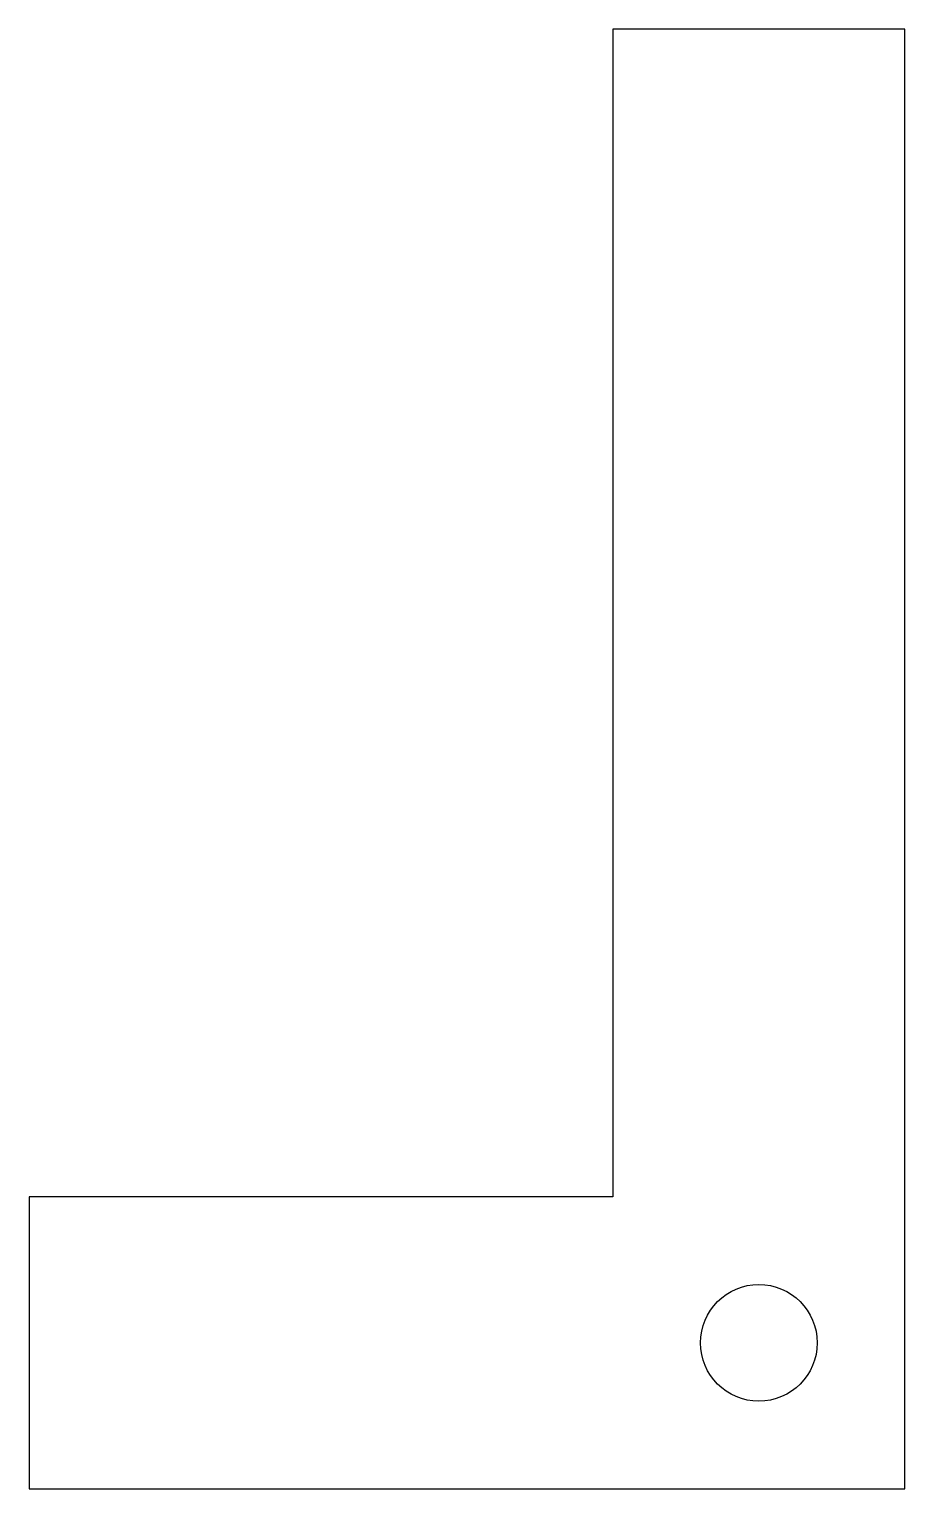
# Model space of a CAD drawing. Header units: millimetres. Extents: x 380 to 500, y 100 to 300.
import ezdxf

# ---------------------------------------------------------------- set-up
doc = ezdxf.new("R2010")
doc.units = ezdxf.units.MM
doc.layers.add('DIL', color=7, linetype='Continuous')

# ---------------------------------------------------------------- blocks, each defined once
blk = doc.blocks.new('KONZOLA', base_point=(50, 0))
at = {"layer": 'DIL'}
blk.add_lwpolyline([(0, 0), (100, 0), (100, 20), (20, 20), (20, 60), (0, 60)], close=True, dxfattribs=at)
blk.add_circle((10, 10), 4, dxfattribs=at)

msp = doc.modelspace()

# ---------------------------------------------------------------- block references
at = {"layer": 'DIL', "xscale": 2, "yscale": 2, "rotation": 90}
msp.add_blockref('KONZOLA', (500, 200), dxfattribs=at)

doc.saveas('drawing.dxf')
